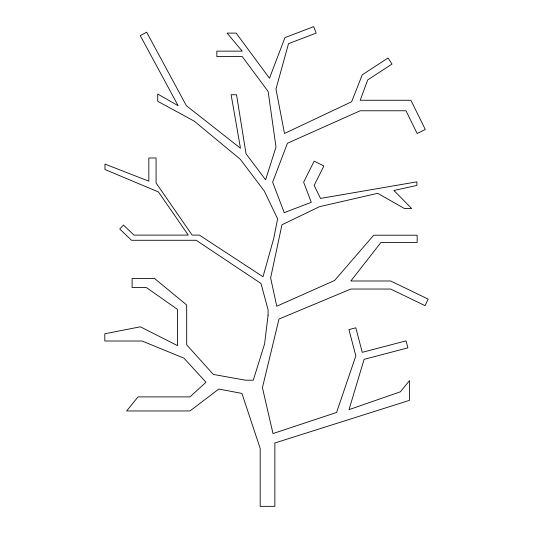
<?xml version="1.0" encoding="UTF-8"?>
<svg xmlns="http://www.w3.org/2000/svg" width="533" height="533" viewBox="0 0 533 533"><rect width="100%" height="100%" fill="white"/><g stroke="black" fill="none" stroke-linecap="round" stroke-linejoin="round"><path stroke-width="0.8" d="M268.086 315.136L264.595 343.892L253.282 380.196L245.42 380.196L213.34 374.433L186.69 344.831L186.69 304.996L154.557 278.499L132.091 278.499L132.091 287.554L146.402 287.554L177.509 309.413L177.509 345.631L140.359 326.802L104.821 333.771L104.821 341.013L142.098 341.013L183.985 358.183L205.985 382.228L189.955 396.898L138.027 396.898L126.627 410.963L189.955 410.963L218.79 389.057L241.922 393.414L260.177 448.406L260.177 506.35L274.861 506.35L274.861 442.983L409.504 400.343L409.504 380.615L400.33 391.822L349.015 409.644L364.086 359.342L407.878 347.876L406.039 340.873L362.247 352.333L355.831 327.808L348.955 329.607L355.831 355.884L336.583 412.455L272.996 433.549L262.429 387.671L278.999 319.027L350.854 289.039L390.689 289.039L425.021 305.649L428.179 299.133L390.689 280.991L350.854 280.991L380.942 242.455L417.152 242.455L417.152 235.213L373.7 235.213L334.651 280.445L276.754 306.222L270.631 277.906L281.95 224.779L319.474 206.697L377.704 193.319L404.467 208.523L411.709 208.523L393.907 190.481L416.893 185.411L416.893 181.84L320.533 198.429L314.17 185.411L323.891 165.996L314.17 161.133L303.637 182.186L311.312 202.333L284.236 212.64L272.636 182.186L287.427 143.25L360.175 110.764L405.959 110.764L417.179 133.503L425.294 129.492L410.876 100.264L360.175 100.264L367.737 79.897L392.002 64.067L388.044 57.997L362.267 74.82L351.613 101.763L284.495 133.483L275.974 89.024L288.526 43.653L316.169 33.106L313.704 26.65L284.942 37.623L269.498 78.238L236.126 33.106L227.071 33.106L242.202 51.141L216.851 51.141L216.851 56.571L242.202 56.571L268.132 91.443L276.007 147.021L265.587 179.808L246.026 153.737L236.545 94.741L231.115 94.741L240.476 148.247L186.39 105.721L146.648 32.187L140.279 35.631L178.155 105.721L157.715 94.041L157.715 101.283L194.305 121.184L240.31 159.307L264.335 191.087L277.62 218.85L273.742 238.391L263.009 276.754L199.382 235.093L192.14 235.093L156.076 182.979L156.076 157.988L148.834 157.988L148.834 181.187L104.974 164.084L104.974 169.514L158.408 191.927L188.289 235.106L133.963 235.106L123.509 225.086L119.752 229.003L131.518 240.283L196.197 240.283L260.97 283.489L268.086 309.7L268.086 315.136"/></g></svg>
